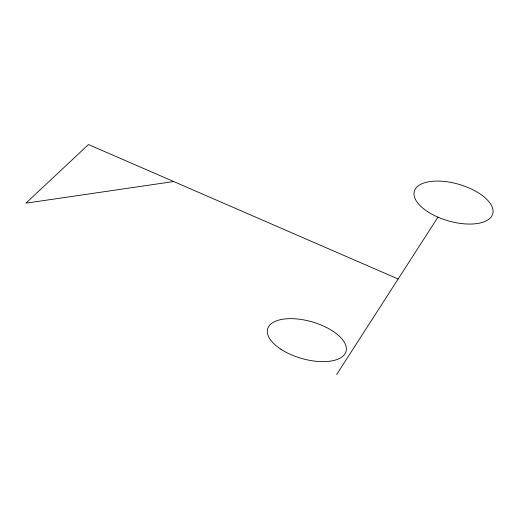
<?xml version="1.0" encoding="UTF-8"?>
<svg xmlns="http://www.w3.org/2000/svg" width="519" height="519" viewBox="0 0 519 519"><rect width="100%" height="100%" fill="white"/><g stroke="black" fill="none" stroke-linecap="round" stroke-linejoin="round"><path stroke-width="0.78" d="M336.688 374.459L437.958 217.163M173.677 181.54L25.95 203.169L88.464 144.542L398.144 279.001M427.624 211.661A40.793 19.028 16.1 0 0 492.349 214.892A40.793 19.028 16.1 0 0 440.573 181.157A40.793 19.028 16.1 0 0 427.624 211.661M280.935 349.235A40.793 19.028 16.1 0 0 345.66 352.466A40.793 19.028 16.1 0 0 293.877 318.731A40.793 19.028 16.1 0 0 280.935 349.235"/></g></svg>
